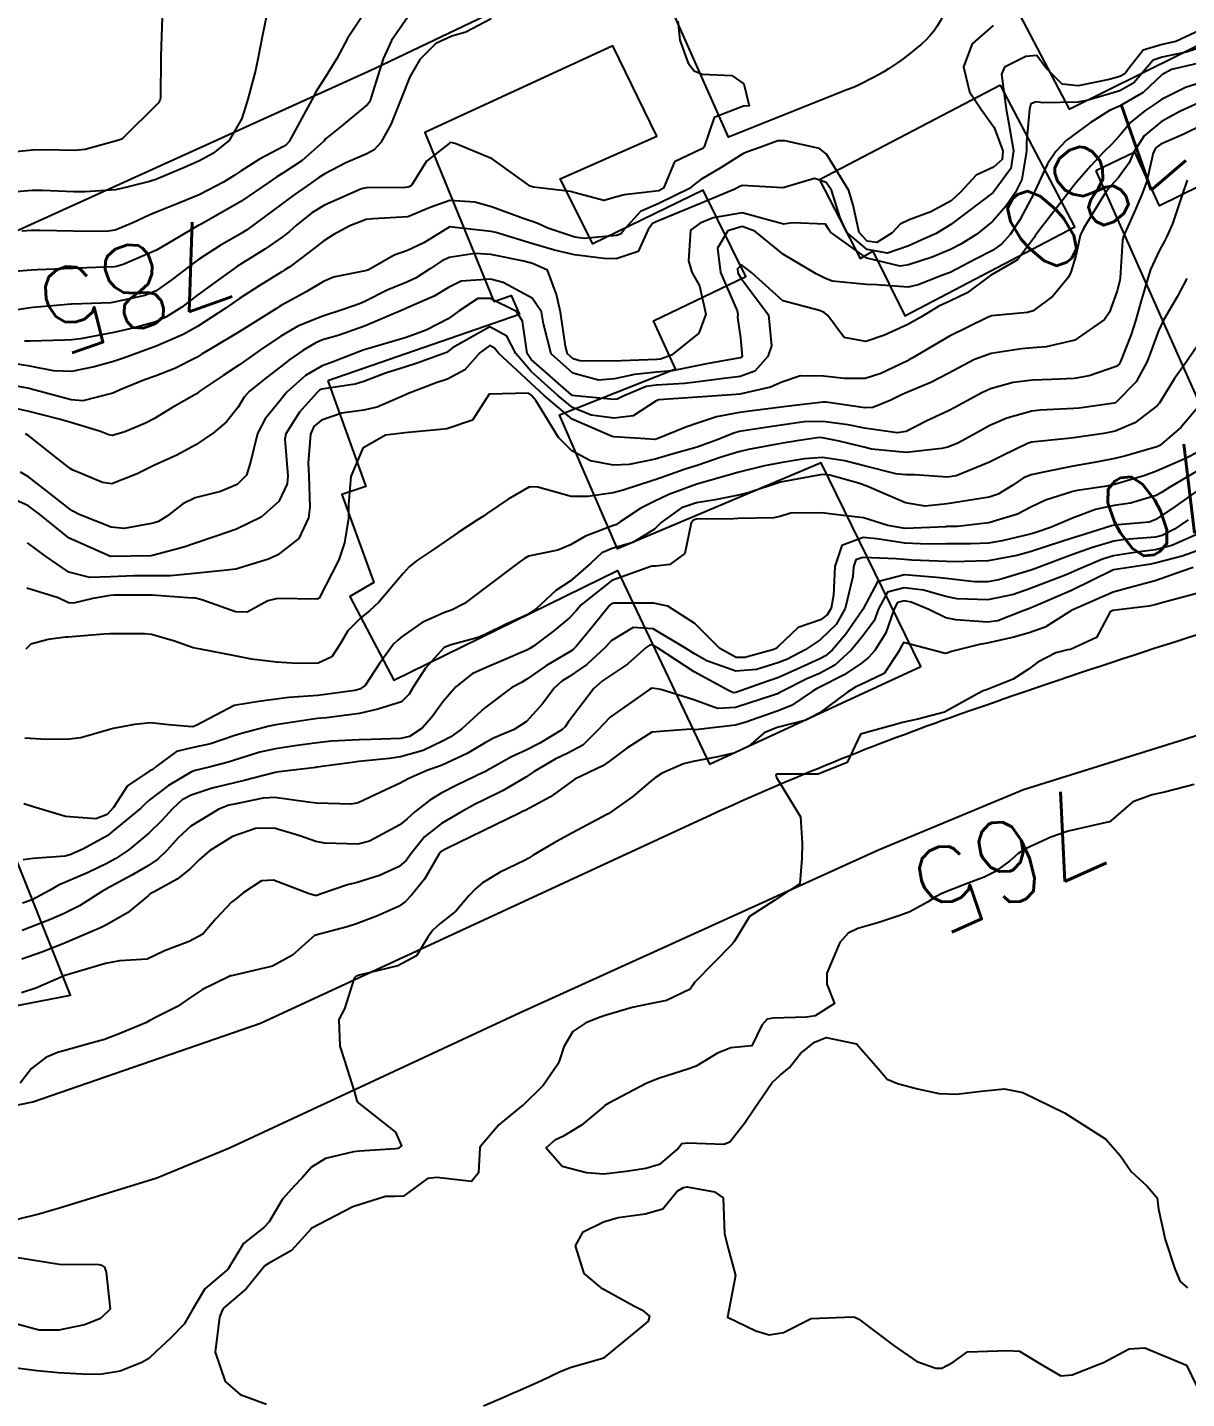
# Model space of a CAD drawing. Header units: metres. Extents: x 318500 to 325275, y 7408834 to 7428799.
# Drawn here: x 321647.5 to 321703, y 7423033.1 to 7423098.7 of the extents above; entities that cross this region are included whole.
import ezdxf
from ezdxf.enums import TextEntityAlignment as Align

# ---------------------------------------------------------------- set-up
doc = ezdxf.new("R2010")
doc.units = ezdxf.units.M
doc.header["$MEASUREMENT"] = 0
for name, color, linetype in [('Cotas', 45, 'Continuous'), ('Curvas de Nivel 1m', 11, 'Continuous'), ('Curvas de Nivel 5m', 15, 'Continuous'), ('Edificações', 30, 'Continuous'), ('Vias Primárias', 230, 'Continuous')]:
    doc.layers.add(name, color=color, linetype=linetype)
doc.styles.add('Style-STANDARD', font='STANDARD.shx')

msp = doc.modelspace()

# ---------------------------------------------------------------- linework, layer by layer
at = {"layer": 'Curvas de Nivel 1m', "flags": 128}
for points, elevation in [([(321658.92, 7423099.283), (321658.726, 7423098.356), (321658.52, 7423097.289), (321658.394, 7423096.667), (321658.025, 7423095.296), (321657.741, 7423094.362), (321657.135, 7423093.309), (321656.353, 7423092.689), (321655.715, 7423092.343), (321655.018, 7423092.029), (321653.702, 7423091.469), (321653.613, 7423091.439), (321653.313, 7423091.356), (321652.046, 7423091.024), (321651.694, 7423090.95), (321650.242, 7423090.851), (321649.692, 7423090.854), (321648.199, 7423090.918), (321647.692, 7423090.916), (321646.341, 7423090.8)], 789), ([(321663.475, 7423099.225), (321662.805, 7423098.225), (321662.288, 7423097.242), (321661.767, 7423096.4), (321661.317, 7423095.694), (321661.094, 7423095.257), (321660.616, 7423094.387), (321660.01, 7423093.267), (321659.878, 7423093.118), (321659.726, 7423093.024), (321658.579, 7423092.425), (321657.708, 7423091.864), (321657.372, 7423091.638), (321656.854, 7423091.313), (321655.694, 7423090.711), (321654.723, 7423090.306), (321653.678, 7423089.89), (321653.299, 7423089.732), (321652.516, 7423089.367), (321651.666, 7423089.02), (321651.228, 7423088.949), (321649.666, 7423088.965), (321648.082, 7423089.01), (321647.666, 7423089.002), (321647.202, 7423088.973)], 788), ([(321703.821, 7423098.69), (321702.454, 7423098.056), (321701.798, 7423097.913), (321700.886, 7423097.637), (321700.184, 7423096.736), (321700.009, 7423096.506), (321699.776, 7423096.376), (321699.256, 7423096.229), (321697.772, 7423095.931), (321697.002, 7423096.012), (321696.233, 7423096.793), (321695.789, 7423097.372), (321695.267, 7423097.326), (321694.251, 7423096.815), (321694.106, 7423096.487), (321694.325, 7423094.814), (321694.457, 7423094.106), (321694.682, 7423092.81), (321694.559, 7423091.969), (321693.7, 7423090.82), (321691.684, 7423089.287), (321690.979, 7423088.861), (321690.084, 7423088.463), (321689.671, 7423088.275), (321688.643, 7423087.912), (321687.668, 7423088.09), (321686.707, 7423088.915), (321686.384, 7423089.616), (321685.974, 7423090.926), (321685.706, 7423091.305), (321685.16, 7423091.487), (321683.701, 7423091.059), (321683.615, 7423091.048), (321681.703, 7423091.151), (321681.575, 7423091.109), (321681.342, 7423090.985), (321679.693, 7423090.3), (321678.424, 7423089.765), (321677.684, 7423089.471), (321677.389, 7423089.337), (321677.184, 7423089.045), (321676.71, 7423088.004), (321675.659, 7423087.648), (321675.07, 7423087.658), (321673.661, 7423087.833), (321672.708, 7423088.061), (321671.669, 7423088.367), (321669.904, 7423088.909), (321669.677, 7423088.956), (321667.8, 7423089.168), (321667.691, 7423089.18), (321667.656, 7423089.17), (321666.443, 7423088.407), (321665.663, 7423088.041), (321665.035, 7423087.824), (321663.979, 7423087.215), (321663.766, 7423087.1), (321663.648, 7423087.065), (321662.121, 7423086.765), (321661.64, 7423086.568), (321660.823, 7423086.067), (321659.622, 7423085.411), (321659.533, 7423085.36), (321659.396, 7423085.273), (321657.609, 7423084.157), (321656.217, 7423083.321), (321655.831, 7423083.092), (321655.594, 7423082.944), (321654.529, 7423082.398), (321653.58, 7423082.027), (321653.084, 7423081.851), (321651.907, 7423081.375), (321651.679, 7423081.267), (321651.568, 7423081.215), (321650.122, 7423080.842), (321649.562, 7423080.9), (321647.61, 7423081.43), (321647.57, 7423081.439), (321645.861, 7423081.744)], 783), ([(321669.677, 7423099.142), (321668.462, 7423098.498), (321667.797, 7423098.303), (321667.022, 7423097.951), (321666.256, 7423097.193), (321665.772, 7423096.365), (321665.323, 7423095.197), (321664.875, 7423094.071), (321664.391, 7423093.21), (321664.079, 7423092.861), (321663.722, 7423092.673), (321662.714, 7423092.236), (321661.707, 7423091.719), (321661.42, 7423091.537), (321661.025, 7423091.257), (321660.247, 7423090.712), (321659.69, 7423090.298), (321658.329, 7423089.29), (321657.953, 7423089.019), (321657.673, 7423088.85), (321656.694, 7423088.285), (321655.654, 7423087.612), (321655.489, 7423087.494), (321655.274, 7423087.334), (321654.359, 7423086.623), (321653.631, 7423086.114), (321653.095, 7423085.891), (321651.623, 7423085.567), (321651.46, 7423085.545), (321649.621, 7423085.48), (321649.556, 7423085.476), (321648.87, 7423085.417), (321647.724, 7423085.324), (321647.618, 7423085.309), (321646.009, 7423085.059)], 786), ([(321665.675, 7423099.201), (321664.901, 7423098.102), (321664.496, 7423097.213), (321663.928, 7423095.385), (321663.876, 7423095.218), (321663.84, 7423095.137), (321663.757, 7423095.038), (321662.52, 7423094.017), (321661.731, 7423093.37), (321661.678, 7423093.303), (321661.63, 7423093.251), (321660.617, 7423092.361), (321659.707, 7423091.752), (321659.408, 7423091.571), (321658.99, 7423091.281), (321657.691, 7423090.396), (321655.818, 7423089.328), (321655.728, 7423089.28), (321655.679, 7423089.251), (321654.463, 7423088.541), (321653.657, 7423088.056), (321652.057, 7423087.374), (321651.744, 7423087.283), (321651.648, 7423087.268), (321649.857, 7423087.196), (321649.647, 7423087.19), (321647.946, 7423087.127), (321647.645, 7423087.107), (321646.121, 7423086.974)], 787), ([(321693.703, 7423098.822), (321692.699, 7423097.934), (321692.284, 7423096.842), (321692.569, 7423095.639), (321693.108, 7423094.83), (321693.747, 7423093.934), (321694.17, 7423092.816), (321694.131, 7423092.409), (321693.718, 7423092.029), (321692.897, 7423091.647), (321692.146, 7423090.843), (321691.696, 7423090.429), (321690.722, 7423089.896), (321689.686, 7423089.52), (321689.255, 7423089.313), (321688.878, 7423088.888), (321688.141, 7423088.427), (321687.674, 7423088.498), (321687.287, 7423088.906), (321687.002, 7423090.219), (321686.797, 7423090.914), (321685.726, 7423092.658), (321685.397, 7423092.935), (321683.735, 7423093.3), (321683.405, 7423093.293), (321682.528, 7423092.972), (321681.942, 7423092.762), (321681.725, 7423092.668), (321680.686, 7423092.025), (321679.706, 7423091.44), (321679.46, 7423091.257), (321679.166, 7423091.018), (321677.693, 7423090.292), (321676.82, 7423089.917), (321676.035, 7423089.056), (321675.893, 7423088.842), (321675.675, 7423088.757), (321674.131, 7423088.625), (321673.674, 7423088.676), (321672.379, 7423089.11), (321671.905, 7423089.339), (321671.683, 7423089.417), (321671.254, 7423089.554), (321669.69, 7423090.142), (321668.899, 7423090.358), (321667.693, 7423090.433), (321666.758, 7423090.111), (321665.685, 7423089.66), (321664.032, 7423089.563), (321663.683, 7423089.53), (321662.908, 7423089.232), (321662.117, 7423088.8), (321661.669, 7423088.516), (321660.955, 7423087.963), (321660.03, 7423087.266), (321659.801, 7423087.115), (321659.646, 7423087.019), (321658.569, 7423086.353), (321657.627, 7423085.749), (321657.362, 7423085.566), (321656.993, 7423085.309), (321655.611, 7423084.407), (321654.923, 7423084.02), (321653.601, 7423083.454), (321653.33, 7423083.354), (321652.071, 7423082.895), (321651.59, 7423082.732), (321650.666, 7423082.474), (321649.579, 7423082.261), (321648.715, 7423082.282), (321647.581, 7423082.514), (321646.784, 7423082.644)], 784), ([(321703.797, 7423097.805), (321702.951, 7423097.544), (321701.789, 7423097.299), (321701.359, 7423097.152), (321700.994, 7423096.728), (321700.441, 7423096.066), (321699.769, 7423095.685), (321698.247, 7423095.245), (321697.764, 7423095.154), (321696.089, 7423095.121), (321695.764, 7423095.168), (321695.505, 7423095.06), (321695.445, 7423094.803), (321695.307, 7423093.234), (321695.296, 7423092.804), (321695.071, 7423091.445), (321694.758, 7423090.809), (321694.324, 7423090.183), (321693.686, 7423089.443), (321692.923, 7423088.831), (321692.161, 7423088.354), (321691.669, 7423088.094), (321690.792, 7423087.734), (321689.657, 7423087.352), (321689.248, 7423087.292), (321687.662, 7423087.684), (321685.914, 7423088.926), (321685.818, 7423089.064), (321685.684, 7423089.306), (321684.092, 7423089.362), (321683.684, 7423089.312), (321683.208, 7423089.441), (321681.689, 7423089.855), (321680.3, 7423089.615), (321679.683, 7423089.353), (321679.212, 7423089.017), (321679.121, 7423087.555), (321679.285, 7423087.015), (321679.64, 7423086.352), (321679.948, 7423085.005), (321679.611, 7423084.096), (321678.309, 7423083.029), (321677.783, 7423082.851), (321677.597, 7423082.829), (321675.893, 7423082.76), (321675.595, 7423082.745), (321673.911, 7423082.769), (321673.596, 7423082.853), (321673.329, 7423083.093), (321673.225, 7423083.473), (321672.989, 7423085.096), (321672.796, 7423085.935), (321672.372, 7423087.103), (321671.655, 7423087.427), (321671.238, 7423087.535), (321669.661, 7423087.854), (321668.908, 7423087.904), (321667.658, 7423087.703), (321667.294, 7423087.535), (321666.773, 7423087.179), (321666.088, 7423086.74), (321665.64, 7423086.536), (321664.698, 7423086.141), (321663.626, 7423085.604), (321663.363, 7423085.485), (321662.634, 7423085.235), (321661.617, 7423084.902), (321660.442, 7423084.432), (321659.607, 7423083.944), (321658.637, 7423083.284), (321658.029, 7423082.857), (321657.589, 7423082.551), (321656.835, 7423082.058), (321655.745, 7423081.327), (321655.649, 7423081.249), (321655.568, 7423081.187), (321654.389, 7423080.511), (321653.55, 7423080.003), (321653.124, 7423079.779), (321652.129, 7423079.371), (321651.538, 7423079.193), (321651.377, 7423079.221), (321650.977, 7423079.388), (321649.546, 7423079.82), (321648.992, 7423079.972), (321647.554, 7423080.341), (321646.409, 7423080.595)], 782), ([(321703.482, 7423096.997), (321702.236, 7423096.713), (321701.777, 7423096.462), (321700.882, 7423095.616), (321699.762, 7423094.955), (321699.28, 7423094.747), (321698.349, 7423094.163), (321697.744, 7423093.708), (321697.202, 7423093.314), (321696.704, 7423092.785), (321696.311, 7423092.202), (321695.701, 7423090.893), (321695.68, 7423090.82), (321695.675, 7423090.8), (321694.976, 7423089.518), (321694.516, 7423088.812), (321694.128, 7423088.36), (321693.668, 7423088.049), (321692.868, 7423087.625), (321691.652, 7423086.994), (321691.55, 7423086.953), (321691.242, 7423086.856), (321690.115, 7423086.401), (321689.641, 7423086.293), (321688.137, 7423086.4), (321687.643, 7423086.419), (321685.997, 7423086.572), (321685.647, 7423086.729), (321685.24, 7423086.936), (321683.664, 7423087.862), (321682.294, 7423088.974), (321681.682, 7423089.189), (321680.997, 7423088.99), (321680.505, 7423088.16), (321680.648, 7423086.995), (321681.448, 7423085.157), (321681.487, 7423084.982), (321681.468, 7423084.832), (321681.609, 7423083.859), (321681.694, 7423082.979), (321681.658, 7423082.921), (321681.599, 7423082.9), (321679.984, 7423082.614), (321679.593, 7423082.538), (321678.332, 7423082.285), (321677.588, 7423082.217), (321676.529, 7423082.108), (321675.583, 7423081.901), (321674.807, 7423081.846), (321673.586, 7423082.178), (321672.549, 7423083.101), (321672.183, 7423084.535), (321672.079, 7423085.105), (321671.63, 7423085.759), (321670.252, 7423086.52), (321669.643, 7423086.667), (321668.231, 7423086.571), (321667.637, 7423086.282), (321666.952, 7423085.855), (321665.621, 7423085.288), (321665.552, 7423085.26), (321665.419, 7423085.193), (321663.612, 7423084.422), (321662.352, 7423083.984), (321661.605, 7423083.762), (321661.249, 7423083.609), (321660.663, 7423083.259), (321660.033, 7423082.826), (321659.588, 7423082.48), (321658.909, 7423081.951), (321658.08, 7423081.292), (321657.844, 7423081.018), (321657.559, 7423080.553), (321657.01, 7423079.846), (321656.385, 7423079.317), (321655.534, 7423078.745), (321654.621, 7423078.247), (321653.524, 7423077.753), (321652.722, 7423077.362), (321651.512, 7423076.87), (321651.069, 7423076.942), (321649.965, 7423077.403), (321649.648, 7423077.534), (321649.522, 7423077.614), (321648.705, 7423078.241), (321647.537, 7423079.169), (321647.375, 7423079.269)], 781), ([(321703.765, 7423095.208), (321702.648, 7423094.707), (321702.081, 7423094.39), (321701.752, 7423094.201), (321700.93, 7423093.54), (321700.425, 7423092.733), (321700.211, 7423092.246), (321699.712, 7423091.538), (321699.328, 7423091.124), (321699.043, 7423090.75), (321698.049, 7423089.13), (321697.874, 7423088.767), (321697.833, 7423088.612), (321697.665, 7423087.797), (321697.42, 7423087.007), (321697.305, 7423086.775), (321696.561, 7423085.861), (321695.625, 7423085.156), (321695.35, 7423085.077), (321693.621, 7423084.912), (321693.55, 7423084.892), (321693.404, 7423084.823), (321691.611, 7423083.944), (321689.8, 7423082.877), (321689.673, 7423082.805), (321689.598, 7423082.768), (321688.324, 7423082.157), (321687.585, 7423081.925), (321686.583, 7423081.917), (321685.587, 7423082.033), (321684.49, 7423082.043), (321683.582, 7423081.738), (321683.046, 7423081.498), (321681.573, 7423081.174), (321681.399, 7423081.157), (321679.57, 7423081.023), (321679.555, 7423081.026), (321679.305, 7423081.014), (321677.702, 7423080.904), (321677.567, 7423080.846), (321676.464, 7423080.139), (321675.554, 7423080.024), (321674.466, 7423080.167), (321673.562, 7423080.534), (321672.861, 7423081.097), (321671.587, 7423082.258), (321670.849, 7423083.121), (321670.418, 7423083.937), (321669.612, 7423084.388), (321667.828, 7423083.392), (321667.6, 7423083.204), (321667.579, 7423083.191), (321667.531, 7423083.171), (321666.129, 7423082.647), (321665.589, 7423082.476), (321664.609, 7423082.18), (321663.578, 7423081.775), (321663.155, 7423081.648), (321661.572, 7423081.412), (321661.461, 7423081.362), (321661.336, 7423081.252), (321660.504, 7423080.312), (321659.847, 7423079.267), (321659.796, 7423079.009), (321659.935, 7423077.266), (321659.904, 7423076.876), (321659.501, 7423076.027), (321658.656, 7423075.283), (321657.481, 7423074.713), (321656.557, 7423074.394), (321655.47, 7423074.025), (321654.957, 7423073.846), (321653.461, 7423073.445), (321653.38, 7423073.432), (321651.46, 7423073.397), (321651.442, 7423073.398), (321649.473, 7423074.268), (321648.044, 7423075.424), (321647.496, 7423075.845), (321646.804, 7423076.136)], 779), ([(321703.75, 7423094.054), (321702.833, 7423093.615), (321701.736, 7423093.138), (321701.49, 7423092.966), (321701.365, 7423092.724), (321701.065, 7423091.372), (321700.826, 7423090.729), (321700.485, 7423089.939), (321699.948, 7423088.737), (321699.892, 7423088.523), (321699.794, 7423086.739), (321699.774, 7423086.613), (321699.641, 7423086.112), (321699.282, 7423085.088), (321699.043, 7423084.749), (321697.61, 7423083.76), (321696.248, 7423083.432), (321695.606, 7423083.386), (321695.065, 7423083.346), (321693.603, 7423083.122), (321692.818, 7423082.832), (321692.023, 7423082.414), (321691.59, 7423082.17), (321690.725, 7423081.721), (321689.576, 7423081.254), (321689.313, 7423081.144), (321688.806, 7423080.888), (321687.938, 7423080.523), (321687.564, 7423080.516), (321685.713, 7423080.783), (321685.568, 7423080.783), (321683.928, 7423080.591), (321683.564, 7423080.543), (321682.163, 7423080.372), (321681.56, 7423080.295), (321680.468, 7423080.084), (321679.552, 7423079.784), (321678.985, 7423079.582), (321677.627, 7423079.029), (321677.562, 7423079.008), (321677.54, 7423079.002), (321677.506, 7423078.997), (321676.824, 7423079.041), (321675.541, 7423079.124), (321675.468, 7423079.135), (321673.553, 7423079.972), (321672.207, 7423081.104), (321671.579, 7423081.697), (321670.027, 7423083.134), (321669.838, 7423083.372), (321669.604, 7423083.495), (321669.13, 7423083.147), (321668.413, 7423082.333), (321667.581, 7423081.888), (321667.045, 7423081.708), (321665.669, 7423081.189), (321665.6, 7423081.159), (321665.569, 7423081.144), (321664.222, 7423080.548), (321663.558, 7423080.407), (321662.528, 7423080.263), (321661.55, 7423079.928), (321661.183, 7423079.617), (321661.016, 7423079.255), (321660.91, 7423077.873), (321660.939, 7423077.256), (321660.994, 7423075.759), (321660.934, 7423075.256), (321660.468, 7423074.267), (321659.463, 7423073.474), (321659.014, 7423073.277), (321657.455, 7423072.787), (321656.873, 7423072.727), (321655.453, 7423072.584), (321654.319, 7423072.474), (321653.451, 7423072.476), (321652.568, 7423072.48), (321651.45, 7423072.426), (321650.453, 7423072.398), (321649.452, 7423072.652), (321648.336, 7423073.421), (321647.469, 7423074.056)], 778), ([(321702.994, 7423091.417), (321702.75, 7423090.704), (321702.291, 7423089.315), (321702.021, 7423088.715), (321701.908, 7423088.485), (321701.67, 7423088.061), (321701.236, 7423087.144), (321701.103, 7423086.725), (321700.78, 7423085.581), (321700.543, 7423084.731), (321700.319, 7423084.027), (321699.806, 7423082.738), (321699.731, 7423082.605), (321699.596, 7423082.496), (321698.31, 7423082.039), (321697.587, 7423081.92), (321696.498, 7423081.874), (321695.586, 7423081.844), (321694.665, 7423081.728), (321693.579, 7423081.429), (321693.163, 7423081.24), (321692.422, 7423080.837), (321691.877, 7423080.534), (321691.563, 7423080.378), (321690.528, 7423079.893), (321689.547, 7423079.377), (321689.116, 7423079.315), (321687.55, 7423079.545), (321686.766, 7423079.698), (321685.554, 7423079.864), (321684.66, 7423079.837), (321683.551, 7423079.688), (321682.92, 7423079.596), (321681.546, 7423079.379), (321681.236, 7423079.293), (321680.538, 7423078.995), (321679.536, 7423078.63), (321678.281, 7423078.274), (321677.53, 7423078.065), (321676.274, 7423077.795), (321675.527, 7423077.762), (321674.428, 7423077.975), (321673.534, 7423078.458), (321672.895, 7423079.096), (321671.805, 7423080.869), (321671.603, 7423081.11), (321671.571, 7423081.144), (321671.464, 7423081.219), (321669.57, 7423081.162), (321668.782, 7423079.921), (321667.545, 7423079.503), (321667.247, 7423079.47), (321665.542, 7423079.31), (321665.428, 7423079.306), (321664.611, 7423079.204), (321663.534, 7423078.586), (321662.956, 7423077.228), (321662.837, 7423075.892), (321662.836, 7423075.23), (321662.659, 7423074.045), (321662.38, 7423073.236), (321661.441, 7423071.397), (321661.341, 7423071.351), (321659.441, 7423071.395), (321658.986, 7423071.277), (321657.986, 7423070.737), (321657.432, 7423070.754), (321655.814, 7423071.324), (321655.523, 7423071.411), (321655.441, 7423071.412), (321655.362, 7423071.41), (321653.442, 7423071.545), (321651.607, 7423071.543), (321651.441, 7423071.529), (321650.604, 7423071.393), (321649.672, 7423071.171), (321649.437, 7423071.184), (321648.94, 7423071.415), (321647.445, 7423071.888)], 777), ([(321702.971, 7423086.7), (321702.511, 7423085.833), (321701.868, 7423084.716), (321701.615, 7423084.196), (321701.216, 7423083.112), (321701.079, 7423082.725), (321700.554, 7423081.762), (321699.57, 7423080.758), (321699.491, 7423080.741), (321697.831, 7423080.501), (321697.566, 7423080.475), (321695.96, 7423080.398), (321695.563, 7423080.347), (321694.357, 7423080.013), (321693.553, 7423079.671), (321693.004, 7423079.372), (321692.053, 7423078.842), (321691.538, 7423078.635), (321691.251, 7423078.568), (321689.535, 7423078.38), (321687.889, 7423078.543), (321687.537, 7423078.625), (321687.319, 7423078.684), (321686.341, 7423078.918), (321685.542, 7423079.086), (321685.387, 7423079.088), (321684.423, 7423078.947), (321683.538, 7423078.806), (321681.992, 7423078.519), (321681.534, 7423078.415), (321680.686, 7423078.147), (321679.528, 7423077.76), (321678.966, 7423077.576), (321677.52, 7423077.067), (321677.409, 7423077.032), (321675.99, 7423076.576), (321675.511, 7423076.446), (321674.308, 7423076.278), (321673.508, 7423076.272), (321671.905, 7423076.715), (321671.514, 7423076.728), (321670.483, 7423076.148), (321669.495, 7423075.466), (321669.301, 7423075.335), (321669.02, 7423075.147), (321668.101, 7423074.54), (321667.474, 7423074.118), (321666.906, 7423073.738), (321666.105, 7423073.184), (321665.745, 7423072.899), (321665.454, 7423072.584), (321664.3, 7423071.207), (321663.846, 7423070.801), (321663.429, 7423070.463), (321662.816, 7423069.832), (321662.458, 7423069.234), (321662.039, 7423068.601), (321661.396, 7423068.294), (321660.386, 7423068.269), (321659.396, 7423068.336), (321658.2, 7423068.486), (321657.4, 7423068.651), (321655.765, 7423068.964), (321655.406, 7423069.031), (321654.506, 7423069.339), (321653.415, 7423069.666), (321653.069, 7423069.701), (321651.415, 7423069.695), (321651.123, 7423069.675), (321649.412, 7423069.539), (321649.288, 7423069.535), (321648.466, 7423069.419), (321647.629, 7423069.206), (321647.403, 7423068.969)], 776), ([(321703.569, 7423080.612), (321702.687, 7423079.569), (321701.687, 7423078.718), (321701.539, 7423078.652), (321700.051, 7423078.219), (321699.533, 7423078.087), (321698.711, 7423077.932), (321697.53, 7423077.73), (321696.192, 7423077.455), (321695.525, 7423077.314), (321695.165, 7423077.162), (321694.643, 7423076.809), (321693.949, 7423076.38), (321693.511, 7423076.234), (321692.807, 7423076.128), (321691.506, 7423075.917), (321690.449, 7423075.811), (321689.506, 7423075.967), (321687.656, 7423076.76), (321687.519, 7423076.813), (321687.455, 7423076.837), (321687.257, 7423076.904), (321685.894, 7423077.294), (321685.524, 7423077.317), (321683.52, 7423076.96), (321682.022, 7423076.465), (321681.51, 7423076.337), (321680.396, 7423076.107), (321679.504, 7423075.965), (321678.789, 7423075.729), (321677.818, 7423075.027), (321677.657, 7423074.859), (321677.485, 7423074.701), (321676.451, 7423074.069), (321675.471, 7423073.774), (321674.964, 7423073.571), (321674.44, 7423073.075), (321673.451, 7423072.211), (321672.769, 7423071.774), (321672.043, 7423071.104), (321671.733, 7423070.809), (321671.433, 7423070.626), (321670.396, 7423070.155), (321669.418, 7423069.677), (321669.043, 7423069.518), (321667.755, 7423069.165), (321667.499, 7423069.078), (321667.408, 7423069.028), (321666.526, 7423068.045), (321665.974, 7423067.184), (321665.751, 7423066.812), (321665.373, 7423066.444), (321664.245, 7423066.083), (321663.367, 7423065.882), (321661.794, 7423065.673), (321661.364, 7423065.639), (321661.017, 7423065.6), (321659.361, 7423065.34), (321659.044, 7423065.275), (321657.719, 7423064.93), (321657.353, 7423064.815), (321656.239, 7423064.424), (321655.344, 7423064.245), (321654.614, 7423064.064), (321653.642, 7423063.347), (321653.468, 7423063.208), (321653.327, 7423063.132), (321652.257, 7423062.425), (321651.598, 7423061.376), (321651.297, 7423061.056), (321650.751, 7423060.845), (321649.295, 7423060.95), (321647.694, 7423061.426), (321647.302, 7423061.564)], 774), ([(321703.537, 7423078.413), (321702.918, 7423078.084), (321701.528, 7423077.479), (321700.969, 7423077.282), (321699.521, 7423076.845), (321699.058, 7423076.747), (321697.728, 7423076.556), (321697.516, 7423076.508), (321696.207, 7423076.092), (321695.504, 7423075.753), (321694.874, 7423075.432), (321693.493, 7423075.017), (321691.993, 7423074.842), (321691.49, 7423074.828), (321691.46, 7423074.821), (321689.488, 7423074.742), (321688.665, 7423074.888), (321687.495, 7423075.244), (321686.001, 7423075.426), (321685.498, 7423075.482), (321684.016, 7423075.47), (321683.495, 7423075.309), (321683.203, 7423075.255), (321681.494, 7423075.215), (321681.267, 7423075.209), (321679.493, 7423075.182), (321679.359, 7423075.144), (321679.25, 7423075.012), (321678.943, 7423073.54), (321678.222, 7423073.022), (321677.556, 7423072.932), (321677.459, 7423072.937), (321677.365, 7423072.937), (321675.452, 7423072.242), (321673.988, 7423071.082), (321673.732, 7423070.789), (321673.431, 7423070.469), (321672.681, 7423069.837), (321671.696, 7423069.107), (321671.523, 7423068.994), (321671.407, 7423068.931), (321670.147, 7423068.381), (321669.394, 7423068.076), (321668.763, 7423067.776), (321667.983, 7423067.161), (321667.373, 7423066.456), (321666.833, 7423065.707), (321666.371, 7423065.18), (321665.761, 7423064.779), (321665.352, 7423064.683), (321663.927, 7423064.636), (321663.351, 7423064.618), (321662.035, 7423064.555), (321661.348, 7423064.483), (321660.272, 7423064.335), (321659.344, 7423064.198), (321658.596, 7423064.027), (321657.335, 7423063.626), (321657.088, 7423063.55), (321656.175, 7423063.317), (321655.504, 7423063.151), (321655.326, 7423063.088), (321654.222, 7423062.436), (321653.306, 7423061.739), (321653.105, 7423061.551), (321652.909, 7423061.356), (321651.286, 7423060.021), (321650.161, 7423059.397), (321649.554, 7423059.128), (321649.275, 7423059.056), (321647.753, 7423058.945), (321647.272, 7423058.873)], 773), ([(321703.528, 7423077.516), (321702.159, 7423076.71), (321701.77, 7423076.462), (321701.514, 7423076.32), (321700.288, 7423075.952), (321699.506, 7423075.836), (321698.603, 7423075.654), (321697.497, 7423075.24), (321697.175, 7423075.095), (321696.446, 7423074.786), (321695.742, 7423074.541), (321695.485, 7423074.472), (321694.143, 7423074.151), (321693.478, 7423074.037), (321692.644, 7423073.999), (321691.477, 7423074.006), (321690.607, 7423073.993), (321689.477, 7423074.037), (321688.134, 7423074.24), (321687.481, 7423074.304), (321686.467, 7423073.924), (321686.123, 7423072.92), (321686.068, 7423071.542), (321685.943, 7423070.922), (321685.761, 7423070.599), (321685.432, 7423070.369), (321684.373, 7423069.994), (321683.412, 7423069.092), (321683.351, 7423069.01), (321683.206, 7423068.953), (321681.822, 7423068.556), (321681.404, 7423068.556), (321680.618, 7423068.992), (321679.428, 7423070.19), (321678.137, 7423071.023), (321677.441, 7423071.164), (321675.544, 7423071.161), (321675.441, 7423071.127), (321675.362, 7423071.061), (321674.5, 7423069.998), (321673.738, 7423069.085), (321673.574, 7423068.921), (321673.406, 7423068.813), (321672.322, 7423068.175), (321671.386, 7423067.528), (321671.129, 7423067.368), (321670.665, 7423067.121), (321669.37, 7423066.15), (321668.271, 7423065.156), (321667.745, 7423064.773), (321667.351, 7423064.551), (321666.419, 7423064.104), (321665.339, 7423063.807), (321664.801, 7423063.735), (321663.335, 7423063.58), (321663.019, 7423063.54), (321661.331, 7423063.308), (321661.278, 7423063.303), (321660.874, 7423063.255), (321659.502, 7423063.093), (321659.327, 7423063.062), (321657.914, 7423062.698), (321657.319, 7423062.553), (321656.322, 7423062.307), (321655.31, 7423061.981), (321654.888, 7423061.752), (321654.434, 7423061.339), (321653.894, 7423060.744), (321653.288, 7423060.155), (321652.322, 7423059.364), (321651.71, 7423058.937), (321651.27, 7423058.698), (321650.378, 7423058.278), (321649.256, 7423057.786), (321648.989, 7423057.677), (321648.532, 7423057.417), (321647.705, 7423056.963), (321647.241, 7423056.8)], 772), ([(321703.518, 7423076.566), (321702.415, 7423075.798), (321701.497, 7423075.166), (321701.172, 7423075.046), (321699.492, 7423074.891), (321699.37, 7423074.864), (321699.017, 7423074.747), (321697.862, 7423074.386), (321697.482, 7423074.268), (321696.36, 7423073.903), (321695.472, 7423073.619), (321694.838, 7423073.438), (321693.466, 7423073.187), (321691.756, 7423073.137), (321691.465, 7423073.151), (321689.815, 7423073.224), (321689.466, 7423073.25), (321689.063, 7423073.287), (321687.467, 7423073.353), (321687.133, 7423073.236), (321687.021, 7423072.907), (321686.982, 7423072.434), (321686.622, 7423070.912), (321686.197, 7423070.15), (321685.417, 7423069.407), (321685.132, 7423069.215), (321684.7, 7423068.937), (321683.864, 7423068.484), (321683.4, 7423068.302), (321682.379, 7423067.981), (321681.394, 7423067.914), (321679.993, 7423068.409), (321679.406, 7423068.733), (321678.978, 7423069.014), (321677.423, 7423069.928), (321676.466, 7423070.003), (321675.414, 7423069.356), (321675.271, 7423069.203), (321675.15, 7423069.064), (321674.253, 7423068.221), (321673.388, 7423067.64), (321673.049, 7423067.429), (321672.687, 7423067.097), (321672.123, 7423066.352), (321671.364, 7423065.493), (321670.777, 7423065.119), (321669.788, 7423064.699), (321669.35, 7423064.464), (321668.521, 7423063.974), (321667.334, 7423063.417), (321667.154, 7423063.35), (321666.637, 7423063.177), (321665.735, 7423062.775), (321665.32, 7423062.548), (321664.396, 7423062.122), (321663.306, 7423061.613), (321662.982, 7423061.547), (321661.305, 7423061.597), (321660.916, 7423061.644), (321659.309, 7423061.868), (321658.753, 7423061.834), (321657.303, 7423061.532), (321657.117, 7423061.489), (321656.628, 7423061.31), (321655.292, 7423060.491), (321654.693, 7423059.929), (321654.166, 7423059.341), (321653.713, 7423058.906), (321653.269, 7423058.607), (321652.477, 7423058.147), (321651.252, 7423057.482), (321651.185, 7423057.447), (321651.071, 7423057.383), (321649.959, 7423056.679), (321649.234, 7423056.31), (321648.608, 7423056.038), (321647.221, 7423055.496)], 771), ([(321703.487, 7423074.468), (321702.263, 7423073.924), (321701.475, 7423073.719), (321700.592, 7423073.61), (321699.47, 7423073.434), (321698.939, 7423073.277), (321697.751, 7423072.766), (321697.459, 7423072.632), (321697.203, 7423072.519), (321695.45, 7423071.846), (321694.679, 7423071.576), (321693.445, 7423071.327), (321691.975, 7423071.372), (321691.446, 7423071.488), (321690.363, 7423071.781), (321689.45, 7423071.903), (321688.651, 7423071.685), (321688.218, 7423070.892), (321688.003, 7423070.323), (321687.419, 7423069.532), (321687.137, 7423069.181), (321686.909, 7423068.908), (321686.119, 7423068.2), (321685.393, 7423067.802), (321684.79, 7423067.535), (321683.619, 7423066.948), (321683.464, 7423066.865), (321683.379, 7423066.832), (321683.193, 7423066.768), (321681.372, 7423066.163), (321680.508, 7423066.13), (321679.375, 7423066.54), (321677.799, 7423067.026), (321677.381, 7423067.093), (321677.332, 7423067.08), (321677.258, 7423067.032), (321675.367, 7423065.715), (321674.764, 7423065.069), (321674.057, 7423064.372), (321673.343, 7423063.976), (321672.745, 7423063.69), (321671.737, 7423063.106), (321671.49, 7423062.946), (321671.326, 7423062.832), (321670.253, 7423062.189), (321669.309, 7423061.731), (321668.911, 7423061.541), (321668.216, 7423061.156), (321667.294, 7423060.617), (321666.482, 7423059.985), (321665.838, 7423059.184), (321665.61, 7423058.851), (321665.271, 7423058.563), (321664.333, 7423058.135), (321663.259, 7423057.8), (321662.797, 7423057.687), (321661.527, 7423057.246), (321661.323, 7423057.175), (321661.249, 7423057.169), (321660.967, 7423057.253), (321659.26, 7423057.904), (321658.671, 7423057.867), (321657.802, 7423057.292), (321657.498, 7423057.044), (321657.243, 7423056.847), (321656.487, 7423056.055), (321655.867, 7423055.32), (321655.216, 7423054.966), (321654.037, 7423054.517), (321653.208, 7423054.131), (321651.874, 7423054.038), (321651.205, 7423053.916), (321649.482, 7423053.406), (321649.266, 7423053.342), (321649.199, 7423053.311), (321647.877, 7423052.736), (321647.186, 7423052.511)], 769), ([(321703.475, 7423073.671), (321702.76, 7423073.411), (321701.465, 7423073.077), (321701.165, 7423073.023), (321699.46, 7423072.753), (321699.429, 7423072.74), (321697.45, 7423071.769), (321695.631, 7423070.986), (321695.441, 7423070.909), (321695.358, 7423070.883), (321695.15, 7423070.803), (321693.924, 7423070.324), (321693.432, 7423070.253), (321691.915, 7423070.361), (321691.434, 7423070.457), (321690.621, 7423070.862), (321689.787, 7423071.219), (321689.444, 7423071.277), (321689.134, 7423071.192), (321688.962, 7423070.885), (321688.567, 7423069.744), (321688.041, 7423068.894), (321687.741, 7423068.56), (321687.401, 7423068.294), (321686.578, 7423067.726), (321685.383, 7423067.125), (321685.247, 7423067.067), (321685.033, 7423066.933), (321684.055, 7423066.262), (321683.37, 7423065.991), (321681.861, 7423065.468), (321681.363, 7423065.328), (321679.453, 7423065.101), (321679.361, 7423065.108), (321679.242, 7423065.131), (321677.759, 7423065.026), (321677.392, 7423064.997), (321677.359, 7423064.983), (321676.176, 7423064.219), (321675.338, 7423063.596), (321675.015, 7423063.384), (321674.385, 7423063.074), (321673.678, 7423062.732), (321673.321, 7423062.48), (321672.515, 7423061.895), (321671.302, 7423061.245), (321671.213, 7423061.2), (321671.032, 7423061.114), (321669.291, 7423060.262), (321667.52, 7423059.404), (321667.281, 7423059.277), (321667.221, 7423059.231), (321667.18, 7423059.171), (321666.484, 7423057.956), (321665.858, 7423057.184), (321665.559, 7423056.873), (321665.242, 7423056.649), (321664.239, 7423056.201), (321663.229, 7423055.816), (321662.777, 7423055.677), (321661.22, 7423055.25), (321660.159, 7423054.312), (321659.205, 7423053.793), (321657.234, 7423053.333), (321657.2, 7423053.325), (321657.136, 7423053.301), (321655.846, 7423052.664), (321655.183, 7423052.222), (321654.651, 7423051.862), (321653.639, 7423051.345), (321653.334, 7423051.182), (321653.166, 7423051.086), (321651.949, 7423050.578), (321651.154, 7423050.282), (321650.454, 7423050.087), (321649.145, 7423049.721), (321648.908, 7423049.648), (321648.352, 7423049.418), (321647.67, 7423048.889), (321647.128, 7423048.194)], 768), ([(321703.287, 7423072.869), (321702.763, 7423072.7), (321701.455, 7423072.237), (321700.267, 7423071.917), (321699.449, 7423071.684), (321697.521, 7423070.849), (321697.44, 7423070.809), (321697.372, 7423070.771), (321696.195, 7423070.022), (321695.424, 7423069.746), (321694.69, 7423069.538), (321693.416, 7423069.246), (321693.054, 7423069.187), (321691.706, 7423068.846), (321691.493, 7423068.765), (321691.409, 7423068.753), (321691.064, 7423068.855), (321689.416, 7423069.286), (321689.262, 7423069.032), (321689.207, 7423068.882), (321688.492, 7423067.79), (321687.386, 7423067.27), (321687.13, 7423067.157), (321686.732, 7423066.91), (321685.37, 7423065.892), (321684.738, 7423065.564), (321683.363, 7423065.22), (321682.735, 7423064.959), (321682.001, 7423064.319), (321681.345, 7423063.999), (321680.524, 7423063.81), (321679.339, 7423063.585), (321678.878, 7423063.474), (321677.858, 7423063.025), (321677.535, 7423062.82), (321677.324, 7423062.647), (321676.448, 7423061.908), (321675.3, 7423061.09), (321675.283, 7423061.078), (321675.244, 7423061.061), (321673.289, 7423060.019), (321672.694, 7423059.688), (321671.687, 7423059.106), (321671.44, 7423058.946), (321671.276, 7423058.847), (321670.104, 7423058.291), (321669.259, 7423057.77), (321668.916, 7423057.484), (321668.607, 7423057.15), (321667.977, 7423056.421), (321667.23, 7423055.826), (321666.886, 7423055.512), (321666.635, 7423055.176), (321666.106, 7423054.286), (321665.206, 7423053.812), (321663.346, 7423053.362), (321663.201, 7423053.3), (321663.121, 7423053.221), (321662.658, 7423051.747), (321662.382, 7423051.232), (321662.428, 7423049.954), (321662.672, 7423049.227), (321662.773, 7423048.862), (321663.125, 7423047.751), (321663.248, 7423047.345), (321663.351, 7423047.217), (321665.1, 7423045.846), (321665.382, 7423045.187), (321665.212, 7423045.065), (321665.088, 7423045.038), (321663.376, 7423044.925), (321663.085, 7423044.901), (321661.743, 7423044.577), (321661.074, 7423044.167), (321660.643, 7423043.678), (321660.248, 7423043.258), (321659.676, 7423042.641), (321659.043, 7423041.543), (321658.793, 7423041.274), (321657.81, 7423040.507), (321657.085, 7423039.299), (321657.053, 7423039.255), (321657.009, 7423039.217), (321655.97, 7423038.341), (321655.352, 7423037.324), (321654.973, 7423036.646), (321654.324, 7423035.979), (321653.634, 7423035.343), (321653.291, 7423035.011), (321652.952, 7423034.813), (321651.914, 7423034.397), (321650.943, 7423034.248), (321650.085, 7423034.251), (321648.944, 7423034.327), (321647.94, 7423034.425), (321646.947, 7423034.55)], 767), ([(321703.449, 7423071.629), (321701.96, 7423071.227), (321701.444, 7423071.082), (321701.151, 7423071.015), (321699.441, 7423070.811), (321699.315, 7423070.742), (321698.66, 7423069.513), (321697.413, 7423068.951), (321697.261, 7423068.924), (321696.703, 7423068.781), (321695.851, 7423068.346), (321695.398, 7423068.011), (321694.671, 7423067.527), (321693.383, 7423067.02), (321693.234, 7423066.971), (321692.952, 7423066.826), (321691.371, 7423065.943), (321690.105, 7423065.606), (321689.366, 7423065.456), (321688.923, 7423065.326), (321687.36, 7423064.9), (321686.709, 7423063.54), (321685.331, 7423062.985), (321685.278, 7423062.984), (321683.33, 7423062.974), (321683.313, 7423062.967), (321683.298, 7423062.95), (321683.328, 7423062.82), (321684.481, 7423060.938), (321684.559, 7423059.665), (321684.551, 7423058.937), (321684.455, 7423057.745), (321683.25, 7423056.95), (321682.036, 7423056.17), (321681.324, 7423054.978), (321681.219, 7423054.852), (321679.413, 7423053.007), (321679.324, 7423052.882), (321679.195, 7423052.691), (321678.062, 7423052.146), (321677.184, 7423051.969), (321676.42, 7423051.803), (321675.176, 7423051.441), (321674.898, 7423051.34), (321674.203, 7423051.075), (321673.588, 7423050.659), (321673.153, 7423049.932), (321672.95, 7423049.284), (321672.871, 7423049.093), (321672.157, 7423048.073), (321671.166, 7423047.11), (321671.135, 7423047.095), (321671.12, 7423047.082), (321670.038, 7423046.194), (321669.149, 7423045.139), (321669.131, 7423045.097), (321669.071, 7423043.899), (321668.725, 7423043.485), (321667.068, 7423043.675), (321666.624, 7423043.617), (321666.017, 7423043.18), (321665.471, 7423042.771), (321665.056, 7423042.765), (321664.615, 7423042.756), (321663.051, 7423042.271), (321661.091, 7423041.249), (321661.061, 7423041.228), (321661.039, 7423041.194), (321660.112, 7423040.171), (321659.014, 7423039.561), (321658.837, 7423039.449), (321658.701, 7423039.275), (321657.938, 7423038.344), (321656.983, 7423037.529), (321656.864, 7423037.419), (321656.792, 7423037.303), (321656.667, 7423036.994), (321656.467, 7423035.307), (321656.939, 7423033.903), (321657.656, 7423033.289), (321658.923, 7423032.828)], 766), ([(321669.314, 7423032.744), (321670.207, 7423033.121), (321670.698, 7423033.349), (321670.935, 7423033.443), (321672.09, 7423033.951), (321672.949, 7423034.375), (321673.454, 7423034.581), (321674.959, 7423035.012), (321674.997, 7423035.021), (321675.103, 7423035.058), (321676.976, 7423036.605), (321677.21, 7423036.795), (321677.268, 7423037.027), (321676.984, 7423037.271), (321676.51, 7423037.514), (321674.999, 7423038.35), (321674.126, 7423039.073), (321673.715, 7423040.394), (321674.08, 7423041.074), (321675.045, 7423041.542), (321675.753, 7423041.755), (321677.049, 7423041.93), (321677.896, 7423042.177), (321678.576, 7423043.015), (321678.878, 7423043.196), (321679.063, 7423043.229), (321680.372, 7423042.99), (321680.774, 7423042.701), (321680.846, 7423040.983), (321681.029, 7423040.23), (321681.368, 7423038.975), (321680.98, 7423036.98), (321682.35, 7423036.329), (321682.978, 7423036.147), (321683.67, 7423036.253), (321684.99, 7423036.93), (321686.991, 7423037.003), (321687.079, 7423036.987), (321687.274, 7423036.896), (321688.971, 7423035.62), (321690.055, 7423034.859), (321690.956, 7423034.551), (321691.25, 7423034.551), (321691.79, 7423034.838), (321692.472, 7423035.323), (321692.968, 7423035.344), (321694.379, 7423035.389), (321694.969, 7423035.362), (321695.901, 7423034.781), (321696.951, 7423034.175), (321697.487, 7423034.227), (321698.785, 7423034.743), (321698.916, 7423034.785), (321698.961, 7423034.803), (321700.215, 7423035.478), (321700.972, 7423035.518), (321702.96, 7423034.69), (321703.942, 7423032.675)], 766), ([(321647.016, 7423039.84), (321648.89, 7423039.533), (321649.012, 7423039.528), (321650.893, 7423039.501), (321651.011, 7423039.477), (321651.154, 7423039.378), (321651.246, 7423039.137), (321651.427, 7423037.373), (321650.975, 7423036.924), (321650.205, 7423036.624), (321648.97, 7423036.371), (321648.031, 7423036.358), (321646.972, 7423036.647)], 768)]:
    msp.add_lwpolyline(points, dxfattribs=dict(at, elevation=elevation))
at = {"layer": 'Curvas de Nivel 5m', "flags": 128}
for points, elevation in [([(321653.928, 7423099.229), (321653.865, 7423097.349), (321653.864, 7423097.263), (321653.841, 7423095.349), (321653.828, 7423095.27), (321653.748, 7423095.111), (321651.988, 7423093.376), (321651.791, 7423093.318), (321651.729, 7423093.303), (321650.243, 7423092.881), (321649.721, 7423092.827), (321648.281, 7423092.865), (321647.721, 7423092.852), (321646.443, 7423092.725)], 790), ([(321678.611, 7423099.028), (321678.712, 7423098.11), (321679.108, 7423097.02), (321679.399, 7423096.638), (321679.775, 7423096.489), (321681.202, 7423096.416), (321681.77, 7423096.026), (321682.02, 7423094.977), (321681.777, 7423094.962), (321681.76, 7423094.958), (321680.344, 7423094.408), (321679.867, 7423093.008), (321679.809, 7423092.928), (321679.728, 7423092.897), (321678.457, 7423092.29), (321677.921, 7423091.037), (321677.699, 7423090.909), (321676.039, 7423090.714), (321675.696, 7423090.615), (321675.065, 7423090.44), (321673.697, 7423090.803), (321673.469, 7423090.865), (321671.7, 7423091.076), (321671.54, 7423091.122), (321669.719, 7423092.429), (321667.947, 7423093.167), (321667.731, 7423093.208), (321667.702, 7423093.199), (321667.659, 7423093.171), (321666.583, 7423092.315), (321665.871, 7423091.188), (321665.779, 7423091.11), (321665.699, 7423091.075), (321665.573, 7423091.066), (321663.698, 7423091.046), (321663.466, 7423090.992), (321661.69, 7423090.218), (321661.09, 7423089.851), (321660.36, 7423089.263), (321659.997, 7423088.945), (321659.671, 7423088.686), (321658.843, 7423088.102), (321657.651, 7423087.376), (321657.606, 7423087.346), (321657.534, 7423087.302), (321656.438, 7423086.518), (321655.629, 7423085.922), (321655.295, 7423085.663), (321654.865, 7423085.338), (321654.106, 7423084.854), (321653.613, 7423084.639), (321652.582, 7423084.338), (321651.607, 7423084.121), (321650.008, 7423083.816), (321649.595, 7423083.764), (321649.257, 7423083.751), (321647.594, 7423083.698), (321647.329, 7423083.699)], 785), ([(321703.774, 7423096.12), (321702.912, 7423095.843), (321701.766, 7423095.274), (321701.439, 7423095.047), (321700.969, 7423094.728), (321700.3, 7423094.186), (321699.742, 7423093.518), (321699.369, 7423093.112), (321698.981, 7423092.751), (321698.377, 7423092.103), (321697.708, 7423091.326), (321697.461, 7423091.016), (321697.281, 7423090.776), (321695.94, 7423089.053), (321695.753, 7423088.799), (321695.724, 7423088.754), (321695.678, 7423088.678), (321694.869, 7423087.6), (321693.651, 7423086.896), (321693.599, 7423086.872), (321693.523, 7423086.822), (321692.456, 7423086.019), (321691.632, 7423085.624), (321691.101, 7423085.385), (321690.268, 7423084.87), (321689.616, 7423084.508), (321688.503, 7423083.999), (321687.608, 7423083.684), (321686.569, 7423083.875), (321685.793, 7423084.927), (321685.622, 7423085.084), (321685.39, 7423085.167), (321683.63, 7423085.644), (321682.159, 7423086.975), (321681.656, 7423087.352), (321681.465, 7423087.17), (321681.478, 7423086.983), (321681.646, 7423086.7), (321682.949, 7423084.967), (321683.091, 7423083.479), (321682.924, 7423082.967), (321682.295, 7423082.267), (321681.586, 7423082.022), (321680.677, 7423081.9), (321679.581, 7423081.756), (321678.922, 7423081.678), (321677.578, 7423081.601), (321677.094, 7423081.529), (321675.954, 7423081.056), (321675.698, 7423080.928), (321675.568, 7423080.912), (321673.688, 7423081.088), (321673.57, 7423081.109), (321673.518, 7423081.143), (321671.596, 7423082.821), (321671.404, 7423083.113), (321671.166, 7423084.668), (321670.88, 7423085.121), (321669.629, 7423085.752), (321669.032, 7423085.746), (321668.146, 7423085.162), (321667.616, 7423084.782), (321666.555, 7423084.237), (321665.607, 7423083.874), (321663.711, 7423083.328), (321663.601, 7423083.29), (321663.424, 7423083.223), (321662.116, 7423082.718), (321661.589, 7423082.525), (321660.779, 7423082.061), (321659.898, 7423081.267), (321659.746, 7423081.09), (321659.564, 7423080.866), (321658.846, 7423079.985), (321658.488, 7423079.286), (321658.15, 7423077.914), (321657.967, 7423077.293), (321657.513, 7423076.839), (321656.713, 7423076.517), (321655.503, 7423076.207), (321654.916, 7423075.919), (321654.185, 7423075.343), (321653.752, 7423075.081), (321653.485, 7423074.995), (321652.11, 7423074.741), (321651.481, 7423074.798), (321649.946, 7423075.403), (321649.649, 7423075.564), (321649.494, 7423075.673), (321648.38, 7423076.548), (321647.517, 7423077.208), (321647.142, 7423077.436)], 780), ([(321703.61, 7423083.681), (321702.939, 7423082.7), (321702.385, 7423081.911), (321701.648, 7423080.719), (321701.612, 7423080.676), (321701.569, 7423080.63), (321700.488, 7423079.798), (321699.55, 7423079.398), (321699.009, 7423079.287), (321697.545, 7423079.076), (321697.273, 7423079.045), (321695.541, 7423078.871), (321695.486, 7423078.855), (321695.355, 7423078.802), (321694.136, 7423078.212), (321693.531, 7423077.907), (321691.934, 7423077.254), (321691.523, 7423077.193), (321689.95, 7423077.3), (321689.524, 7423077.308), (321689.049, 7423077.36), (321687.528, 7423077.745), (321686.602, 7423077.985), (321685.532, 7423078.139), (321684.668, 7423078.079), (321683.529, 7423077.879), (321682.759, 7423077.737), (321681.525, 7423077.439), (321680.029, 7423077.002), (321679.637, 7423076.89), (321679.518, 7423076.854), (321678.175, 7423076.359), (321677.505, 7423076.047), (321676.835, 7423075.705), (321675.852, 7423075.055), (321675.635, 7423074.911), (321675.487, 7423074.86), (321674.182, 7423074.377), (321673.473, 7423073.954), (321672.857, 7423073.708), (321671.465, 7423073.412), (321671.266, 7423073.31), (321670.996, 7423073.117), (321669.448, 7423071.941), (321668.391, 7423071.156), (321667.768, 7423070.832), (321667.433, 7423070.71), (321666.363, 7423070.243), (321665.416, 7423069.567), (321665.209, 7423069.397), (321664.993, 7423069.196), (321664.327, 7423068.275), (321663.646, 7423067.216), (321663.378, 7423067.047), (321663.143, 7423066.989), (321661.375, 7423066.751), (321659.987, 7423066.651), (321659.373, 7423066.573), (321658.547, 7423066.457), (321657.37, 7423066.266), (321655.582, 7423065.327), (321655.433, 7423065.255), (321655.359, 7423065.244), (321654.225, 7423065.341), (321653.361, 7423065.431), (321652.594, 7423065.361), (321651.575, 7423065.159), (321651.356, 7423065.096), (321650.036, 7423064.713), (321649.348, 7423064.639), (321648.115, 7423064.656), (321647.349, 7423064.709)], 775), ([(321703.037, 7423075.157), (321702.384, 7423074.707), (321701.794, 7423074.407), (321701.484, 7423074.33), (321700.002, 7423074.215), (321699.481, 7423074.135), (321698.412, 7423073.82), (321697.471, 7423073.471), (321696.964, 7423073.282), (321695.656, 7423072.797), (321695.459, 7423072.731), (321693.983, 7423072.286), (321693.454, 7423072.185), (321692.813, 7423072.189), (321691.455, 7423072.338), (321690.999, 7423072.4), (321689.456, 7423072.527), (321688.166, 7423072.179), (321687.486, 7423070.9), (321687.471, 7423070.868), (321687.439, 7423070.81), (321686.65, 7423069.683), (321685.994, 7423068.921), (321685.684, 7423068.648), (321685.403, 7423068.493), (321684.328, 7423068.009), (321683.39, 7423067.598), (321682.921, 7423067.423), (321681.662, 7423066.976), (321681.379, 7423066.883), (321681.275, 7423066.878), (321681.041, 7423066.985), (321679.393, 7423067.877), (321677.631, 7423069.028), (321677.412, 7423069.153), (321677.282, 7423069.162), (321677.101, 7423069.035), (321676.2, 7423068.246), (321675.39, 7423067.706), (321675.008, 7423067.443), (321674.596, 7423067.072), (321673.364, 7423065.461), (321673.214, 7423065.239), (321673.052, 7423065.093), (321671.997, 7423064.457), (321671.345, 7423064.133), (321670.651, 7423063.81), (321669.45, 7423063.138), (321669.374, 7423063.095), (321669.329, 7423063.07), (321668.033, 7423062.446), (321667.314, 7423062.085), (321666.742, 7423061.742), (321666.017, 7423061.183), (321665.644, 7423060.84), (321665.294, 7423060.553), (321663.85, 7423059.776), (321663.284, 7423059.635), (321661.71, 7423059.669), (321661.285, 7423059.75), (321660.519, 7423060.026), (321659.291, 7423060.4), (321658.385, 7423060.378), (321657.287, 7423059.993), (321656.189, 7423059.316), (321655.706, 7423058.891), (321655.267, 7423058.453), (321654.645, 7423057.95), (321653.537, 7423057.347), (321653.349, 7423057.249), (321653.247, 7423057.162), (321652.264, 7423056.335), (321651.226, 7423055.748), (321650.976, 7423055.631), (321650.442, 7423055.392), (321649.215, 7423054.873), (321648.169, 7423054.462), (321647.207, 7423054.116)], 770), ([(321703.327, 7423062.481), (321701.915, 7423062.117), (321701.319, 7423061.989), (321700.385, 7423061.658), (321699.344, 7423060.74), (321699.326, 7423060.714), (321699.3, 7423060.702), (321699.252, 7423060.693), (321697.295, 7423060.254), (321696.474, 7423059.965), (321695.286, 7423059.426), (321694.91, 7423059.178), (321694.496, 7423058.808), (321693.787, 7423058.301), (321693.268, 7423058.052), (321692.378, 7423057.719), (321691.256, 7423057.261), (321690.985, 7423057.122), (321690.57, 7423056.857), (321689.715, 7423056.393), (321689.24, 7423056.206), (321688.24, 7423055.88), (321687.23, 7423055.589), (321686.76, 7423055.374), (321686.369, 7423054.913), (321685.744, 7423053.46), (321685.737, 7423052.922), (321686.106, 7423051.996), (321685.177, 7423051.408), (321684.767, 7423051.343), (321683.175, 7423051.304), (321682.882, 7423051.247), (321682.627, 7423050.958), (321682.151, 7423049.969), (321681.153, 7423049.878), (321680.515, 7423049.624), (321679.48, 7423049.005), (321679.139, 7423048.868), (321677.725, 7423048.433), (321677.132, 7423048.191), (321675.272, 7423047.208), (321675.121, 7423047.119), (321675.047, 7423047.061), (321674.003, 7423046.18), (321673.098, 7423045.628), (321672.727, 7423045.462), (321672.306, 7423045.098), (321673.077, 7423044.219), (321674.239, 7423043.906), (321675.072, 7423043.854), (321676.136, 7423043.982), (321677.076, 7423044.118), (321677.774, 7423044.328), (321678.577, 7423045.015), (321678.807, 7423045.3), (321679.095, 7423045.339), (321680.817, 7423045.262), (321681.096, 7423045.383), (321681.799, 7423046.28), (321682.267, 7423046.963), (321683.133, 7423048.227), (321683.506, 7423048.577), (321683.949, 7423048.942), (321684.481, 7423049.606), (321685.158, 7423050.145), (321685.717, 7423050.366), (321687.158, 7423050.071), (321688.204, 7423048.884), (321688.638, 7423048.38), (321689.133, 7423048.17), (321690.076, 7423047.915), (321691.128, 7423047.69), (321691.957, 7423047.667), (321693.13, 7423047.803), (321694.241, 7423047.914), (321695.13, 7423047.748), (321697.12, 7423046.77), (321699.101, 7423045.503), (321699.78, 7423044.73), (321700.316, 7423043.955), (321701.075, 7423043.253), (321701.551, 7423042.705), (321701.617, 7423042.149), (321701.934, 7423040.701), (321702.409, 7423039.306), (321702.654, 7423038.694), (321703.007, 7423038.396)], 765)]:
    msp.add_lwpolyline(points, dxfattribs=dict(at, elevation=elevation))
at = {"layer": 'Edificações'}
for points in [[(321716.635, 7423110.19), (321694.973, 7423099.343), (321697.344, 7423094.818), (321706.105, 7423099.147)], [(321639.174, 7423099.755), (321644.325, 7423087.811), (321664.119, 7423096.77), (321676.388, 7423102.649)]]:
    msp.add_lwpolyline(points, dxfattribs=at)
for points in [[(321661.857, 7423081.805), (321663.673, 7423076.742), (321662.526, 7423076.36), (321664.055, 7423072.157), (321662.908, 7423071.489), (321665.011, 7423067.477), (321675.714, 7423072.731), (321680.119, 7423063.452), (321690.249, 7423068.132), (321685.471, 7423077.875), (321675.723, 7423073.767), (321672.949, 7423080.182), (321678.492, 7423082.379), (321677.441, 7423084.671), (321681.865, 7423086.8), (321679.825, 7423090.939), (321674.545, 7423088.36), (321672.984, 7423091.479), (321677.605, 7423093.518), (321675.505, 7423097.836), (321666.504, 7423093.698), (321669.796, 7423085.597), (321670.636, 7423085.897), (321671.033, 7423084.981)], [(321694.062, 7423095.952), (321685.395, 7423091.426), (321687.342, 7423087.656), (321687.95, 7423088.021), (321689.471, 7423084.92), (321697.622, 7423089.176)], [(321698.622, 7423091.858), (321706.597, 7423073.944), (321714.866, 7423077.683), (321707.484, 7423093.041), (321701.676, 7423090.187), (321700.495, 7423092.745)], [(321638.456, 7423075.677), (321630.236, 7423072.466), (321631.494, 7423069.246), (321626.796, 7423067.412), (321629.152, 7423060.201), (321625.807, 7423059.108), (321627.526, 7423053.846), (321626.362, 7423053.466), (321627.073, 7423051.291), (321633.532, 7423049.183), (321638.86, 7423050.839), (321639.556, 7423048.601), (321642.895, 7423049.144), (321642.587, 7423051.063), (321649.531, 7423052.394), (321644.202, 7423065.718), (321638.875, 7423064.197), (321642.109, 7423053.073), (321638.114, 7423052.407), (321637.162, 7423055.259), (321638.875, 7423055.64), (321636.592, 7423063.722), (321643.916, 7423065.814), (321640.015, 7423076.282)]]:
    msp.add_lwpolyline(points, close=True, dxfattribs=at)
at = {"layer": 'Vias Primárias'}
for points in [[(323715.644, 7420145.548, 0), (323709.04, 7420132.939)], [(323831.088, 7420001.787, 0), (323833.844, 7420008.443, 0.220888)], [(321650.527, 7423187.556), (321652.248, 7423184.161), (321661.17, 7423165.674), (321672.489, 7423140.898), (321684.436, 7423115.991), (321691.23, 7423102.264, -0.331135), (321690.476, 7423098.119, -0.093758), (321686.706, 7423095.732), (321681.04, 7423093.466), (321677.521, 7423101.38), (321680.537, 7423103.264, 0.23317), (321682.8, 7423106.92), (321672.494, 7423128.916), (321653.606, 7423168.742), (321638.892, 7423199.298), (321622.519, 7423232.167)], [(321564.689, 7423071.487), (321571.153, 7423071.26, -0.065215), (321587.846, 7423068.475, -0.045685), (321598.26, 7423064.233, 0.004896), (321608.052, 7423059.278), (321624.516, 7423051.291, 0.079193), (321638.909, 7423046.938, 0.088566), (321647.735, 7423047.3), (321658.632, 7423051.056), (321679.799, 7423060.851, -0.02298), (321691.665, 7423065.693, -0.012142), (321708.228, 7423071.131)], [(321708.953, 7423066.541), (321695.162, 7423062.222), (321688.214, 7423059.348), (321671.062, 7423051.552), (321657.147, 7423045.078), (321653.673, 7423043.641), (321649.001, 7423042.204, -0.104779), (321638.326, 7423041.245), (321629.929, 7423043.409), (321618.667, 7423047.96), (321614.235, 7423049.995), (321604.4, 7423055.508), (321601.405, 7423057.184), (321594.576, 7423060.537, 0.035424), (321589.521, 7423062.589, 0.048759), (321579.218, 7423064.864), (321567.349, 7423065.886)]]:
    msp.add_lwpolyline(points, format="xyb", dxfattribs=at)

# ---------------------------------------------------------------- texts
at = {"layer": 'Cotas', "style": 'Style-STANDARD'}
for s, rotation, p in [('780', 220.61717, (321698.422, 7423091.133, 780)), ('785', 199.38239, (321652.636, 7423086.325, 785)), ('770', 208.18703, (321703.364, 7423076.795, 770)), ('765', 204.16704, (321694.467, 7423058.831, 765))]:
    msp.add_text(s, height=4, rotation=rotation, dxfattribs=at).set_placement(p, align=Align.MIDDLE_CENTER)

doc.saveas('drawing.dxf')
